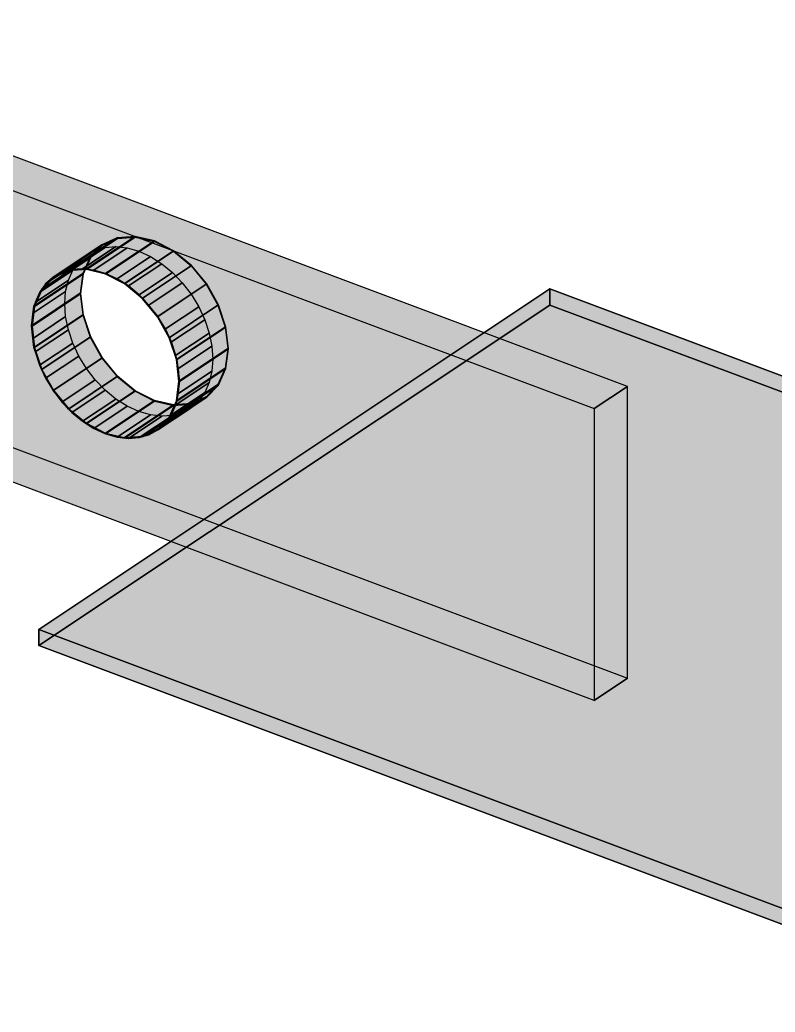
# Model space of a CAD drawing. Header units: millimetres. Extents: x 50 to 612415, y 2 to 4150.
# Drawn here: x 495406 to 495935, y 1168 to 1862 of the extents above; entities that cross this region are included whole.
import ezdxf

# ---------------------------------------------------------------- set-up
doc = ezdxf.new("R2010")
doc.units = ezdxf.units.MM
doc.layers.add('HATCH', color=8, linetype='Continuous', lineweight=9)
doc.layers.add('OUTLINE', color=7, linetype='Continuous', lineweight=25)

msp = doc.modelspace()

# ---------------------------------------------------------------- hatches: boundary and pattern name
at = {"layer": 'HATCH', "true_color": 0xccae87}
for points in [[(495123.871, 1846.784), (495808.246, 1590.144), (495831.577, 1605.698), (495147.202, 1862.338)], [(495777.138, 1673.894), (495419.396, 1435.4), (496103.771, 1178.759)], [(495777.138, 1673.894), (496103.771, 1178.759), (496461.513, 1417.254)], [(496103.771, 1167.534), (495419.396, 1424.175), (495777.138, 1662.669)], [(496461.513, 1406.029), (496103.771, 1167.534), (495777.138, 1662.669)], [(495808.246, 1385.847), (495123.871, 1642.487), (495147.202, 1658.041), (495831.577, 1401.4)]]:
    msp.add_hatch(color=43, dxfattribs=at).paths.add_polyline_path(points)
at = {"layer": 'HATCH', "true_color": 0xc0a47f}
for points in [[(495147.202, 1862.338), (495147.202, 1658.041), (495465.851, 1703.052)], [(495147.202, 1862.338), (495465.851, 1703.052), (495473.368, 1703.604)], [(495147.202, 1862.338), (495473.368, 1703.604), (495481.279, 1702.693)], [(495147.202, 1862.338), (495481.279, 1702.693), (495489.389, 1700.343)], [(495147.202, 1862.338), (495489.389, 1700.343), (495497.5, 1696.61)], [(495831.577, 1605.698), (495147.202, 1862.338), (495497.5, 1696.61)], [(495442.52, 1687.498), (495123.871, 1642.487), (495123.871, 1846.784)], [(495450.037, 1688.05), (495442.52, 1687.498), (495123.871, 1846.784)], [(495457.948, 1687.139), (495450.037, 1688.05), (495123.871, 1846.784)], [(495466.058, 1684.789), (495457.948, 1687.139), (495123.871, 1846.784)], [(495474.169, 1681.056), (495466.058, 1684.789), (495123.871, 1846.784)], [(495474.169, 1681.056), (495123.871, 1846.784), (495808.246, 1590.144)], [(495147.202, 1658.041), (495458.915, 1701.052), (495465.851, 1703.052)], [(495147.202, 1658.041), (495452.728, 1697.652), (495458.915, 1701.052)], [(495147.202, 1658.041), (495447.444, 1692.936), (495452.728, 1697.652)], [(495831.577, 1605.698), (495497.5, 1696.61), (495505.411, 1691.588)], [(495147.202, 1658.041), (495443.194, 1687.021), (495447.444, 1692.936)], [(495831.577, 1605.698), (495505.411, 1691.588), (495512.927, 1685.399)], [(495442.52, 1687.498), (495435.584, 1685.498), (495123.871, 1642.487)], [(495435.584, 1685.498), (495429.397, 1682.098), (495123.871, 1642.487)], [(495429.397, 1682.098), (495424.113, 1677.382), (495123.871, 1642.487)], [(495147.202, 1658.041), (495440.08, 1680.052), (495443.194, 1687.021)], [(495831.577, 1605.698), (495512.927, 1685.399), (495519.864, 1678.196)], [(495424.113, 1677.382), (495419.863, 1671.467), (495123.871, 1642.487)], [(495147.202, 1658.041), (495438.181, 1672.2), (495440.08, 1680.052)], [(495482.08, 1676.034), (495474.169, 1681.056), (495808.246, 1590.144)], [(495489.596, 1669.845), (495482.08, 1676.034), (495808.246, 1590.144)], [(495831.577, 1605.698), (495519.864, 1678.196), (495526.05, 1670.156)], [(495419.863, 1671.467), (495416.749, 1664.498), (495123.871, 1642.487)], [(495147.202, 1658.041), (495437.543, 1663.659), (495438.181, 1672.2)], [(495496.533, 1662.642), (495489.596, 1669.845), (495808.246, 1590.144)], [(495831.577, 1605.698), (495526.05, 1670.156), (495531.334, 1661.477)], [(496461.513, 1406.029), (495777.138, 1662.669), (495777.138, 1673.894), (496461.513, 1417.254)], [(495416.749, 1664.498), (495414.85, 1656.646), (495123.871, 1642.487)], [(495438.181, 1654.64), (495437.543, 1663.659), (495147.202, 1658.041)], [(495502.719, 1654.602), (495496.533, 1662.642), (495808.246, 1590.144)], [(495831.577, 1605.698), (495531.334, 1661.477), (495535.585, 1652.374)], [(495414.85, 1656.646), (495414.212, 1648.105), (495123.871, 1642.487)], [(495147.202, 1658.041), (495452.728, 1618.278), (495447.444, 1626.956)], [(495147.202, 1658.041), (495458.915, 1610.238), (495452.728, 1618.278)], [(495447.444, 1626.956), (495443.194, 1636.06), (495147.202, 1658.041)], [(495147.202, 1658.041), (495465.851, 1603.035), (495458.915, 1610.238)], [(495443.194, 1636.06), (495440.08, 1645.364), (495147.202, 1658.041)], [(495147.202, 1658.041), (495473.368, 1596.846), (495465.851, 1603.035)], [(495440.08, 1645.364), (495438.181, 1654.64), (495147.202, 1658.041)], [(495147.202, 1658.041), (495481.279, 1591.824), (495473.368, 1596.846)], [(495147.202, 1658.041), (495831.577, 1401.4), (495481.279, 1591.824)], [(495508.003, 1645.924), (495502.719, 1654.602), (495808.246, 1590.144)], [(495123.871, 1642.487), (495414.212, 1648.105), (495414.85, 1639.086)], [(495831.577, 1605.698), (495535.585, 1652.374), (495538.698, 1643.07)], [(495424.113, 1611.403), (495429.397, 1602.724), (495123.871, 1642.487)], [(495429.397, 1602.724), (495435.584, 1594.684), (495123.871, 1642.487)], [(495123.871, 1642.487), (495419.863, 1620.506), (495424.113, 1611.403)], [(495435.584, 1594.684), (495442.52, 1587.481), (495123.871, 1642.487)], [(495123.871, 1642.487), (495416.749, 1629.81), (495419.863, 1620.506)], [(495442.52, 1587.481), (495450.037, 1581.292), (495123.871, 1642.487)], [(495123.871, 1642.487), (495414.85, 1639.086), (495416.749, 1629.81)], [(495450.037, 1581.292), (495457.948, 1576.27), (495123.871, 1642.487)], [(495457.948, 1576.27), (495808.246, 1385.847), (495123.871, 1642.487)], [(495512.254, 1636.82), (495508.003, 1645.924), (495808.246, 1590.144)], [(495831.577, 1605.698), (495538.698, 1643.07), (495540.597, 1633.794)], [(495515.367, 1627.516), (495512.254, 1636.82), (495808.246, 1590.144)], [(495831.577, 1605.698), (495540.597, 1633.794), (495541.236, 1624.775)], [(495517.267, 1618.24), (495515.367, 1627.516), (495808.246, 1590.144)], [(495831.577, 1605.698), (495541.236, 1624.775), (495540.597, 1616.234)], [(495517.905, 1609.221), (495517.267, 1618.24), (495808.246, 1590.144)], [(495831.577, 1605.698), (495540.597, 1616.234), (495538.698, 1608.382)], [(495831.577, 1605.698), (495512.927, 1585.382), (495505.411, 1584.83)], [(495831.577, 1401.4), (495831.577, 1605.698), (495505.411, 1584.83)], [(495831.577, 1605.698), (495519.864, 1587.382), (495512.927, 1585.382)], [(495517.267, 1600.68), (495517.905, 1609.221), (495808.246, 1590.144)], [(495831.577, 1605.698), (495526.05, 1590.782), (495519.864, 1587.382)], [(495831.577, 1605.698), (495531.334, 1595.498), (495526.05, 1590.782)], [(495831.577, 1605.698), (495535.585, 1601.413), (495531.334, 1595.498)], [(495831.577, 1605.698), (495538.698, 1608.382), (495535.585, 1601.413)], [(495515.367, 1592.828), (495517.267, 1600.68), (495808.246, 1590.144)], [(495831.577, 1401.4), (495489.389, 1588.091), (495481.279, 1591.824)], [(495512.254, 1585.859), (495515.367, 1592.828), (495808.246, 1590.144)], [(495482.08, 1569.276), (495489.596, 1569.828), (495808.246, 1590.144)], [(495482.08, 1569.276), (495808.246, 1590.144), (495808.246, 1385.847)], [(495831.577, 1401.4), (495497.5, 1585.741), (495489.389, 1588.091)], [(495489.596, 1569.828), (495496.533, 1571.828), (495808.246, 1590.144)], [(495496.533, 1571.828), (495502.719, 1575.228), (495808.246, 1590.144)], [(495831.577, 1401.4), (495505.411, 1584.83), (495497.5, 1585.741)], [(495502.719, 1575.228), (495508.003, 1579.944), (495808.246, 1590.144)], [(495508.003, 1579.944), (495512.254, 1585.859), (495808.246, 1590.144)], [(495457.948, 1576.27), (495466.058, 1572.537), (495808.246, 1385.847)], [(495466.058, 1572.537), (495474.169, 1570.187), (495808.246, 1385.847)], [(495474.169, 1570.187), (495482.08, 1569.276), (495808.246, 1385.847)], [(495419.396, 1424.175), (496103.771, 1167.534), (496103.771, 1178.759), (495419.396, 1435.4)]]:
    msp.add_hatch(color=33, dxfattribs=at).paths.add_polyline_path(points)
at = {"layer": 'HATCH', "true_color": 0xaeb4b7}
for points in [[(495429.397, 1682.098), (495440.135, 1686.99), (495474.354, 1709.803), (495463.616, 1704.91)], [(495440.342, 1686.524), (495429.69, 1681.67), (495463.909, 1704.483), (495474.561, 1709.336)], [(495491.774, 1570.802), (495502.426, 1575.656), (495536.645, 1598.468), (495525.993, 1593.615)], [(495502.719, 1575.228), (495491.982, 1570.336), (495526.2, 1593.148), (495536.938, 1598.041)]]:
    msp.add_hatch(color=253, dxfattribs=at).paths.add_polyline_path(points)
at = {"layer": 'HATCH', "true_color": 0xb2b8bc}
for points in [[(495440.135, 1686.99), (495452.639, 1687.908), (495486.858, 1710.721), (495474.354, 1709.803)], [(495452.747, 1687.434), (495440.342, 1686.524), (495474.561, 1709.336), (495486.965, 1710.247)], [(495479.37, 1569.892), (495491.774, 1570.802), (495525.993, 1593.615), (495513.589, 1592.704)], [(495491.982, 1570.336), (495479.477, 1569.418), (495513.696, 1592.23), (495526.2, 1593.148)]]:
    msp.add_hatch(color=9, dxfattribs=at).paths.add_polyline_path(points)
at = {"layer": 'HATCH', "true_color": 0xb6bbbf}
for points in [[(495452.639, 1687.908), (495466.058, 1684.789), (495500.277, 1707.601), (495486.858, 1710.721)], [(495466.058, 1684.34), (495452.747, 1687.434), (495486.965, 1710.247), (495500.277, 1707.152)], [(495466.058, 1572.986), (495479.37, 1569.892), (495513.589, 1592.704), (495500.277, 1595.799)], [(495479.477, 1569.418), (495466.058, 1572.537), (495500.277, 1595.35), (495513.696, 1592.23)]]:
    msp.add_hatch(color=9, dxfattribs=at).paths.add_polyline_path(points)
at = {"layer": 'HATCH', "true_color": 0xacb1b5}
for points in [[(495474.354, 1709.803), (495463.616, 1704.91), (495474.561, 1709.336)], [(495463.616, 1704.91), (495463.909, 1704.483), (495474.561, 1709.336)], [(495486.858, 1710.721), (495474.354, 1709.803), (495486.965, 1710.247)], [(495474.354, 1709.803), (495474.561, 1709.336), (495486.965, 1710.247)], [(495486.858, 1710.721), (495486.965, 1710.247), (495500.277, 1707.152)], [(495500.277, 1707.601), (495486.858, 1710.721), (495500.277, 1707.152)], [(495463.616, 1704.91), (495455.377, 1696.376), (495463.909, 1704.483)], [(495455.377, 1696.376), (495455.736, 1696.017), (495463.909, 1704.483)], [(495500.277, 1707.601), (495500.277, 1707.152), (495513.589, 1700.263)], [(495513.696, 1700.657), (495500.277, 1707.601), (495513.589, 1700.263)], [(495455.377, 1696.376), (495450.197, 1684.782), (495455.736, 1696.017)], [(495450.197, 1684.782), (495450.598, 1684.515), (495455.736, 1696.017)], [(495513.696, 1700.657), (495513.589, 1700.263), (495525.993, 1690.049)], [(495526.2, 1690.36), (495513.696, 1700.657), (495525.993, 1690.049)], [(495526.2, 1690.36), (495525.993, 1690.049), (495536.645, 1677.207)], [(495536.938, 1677.414), (495526.2, 1690.36), (495536.645, 1677.207)], [(495429.69, 1681.67), (495421.158, 1673.563), (495429.397, 1682.098)], [(495429.69, 1681.67), (495421.517, 1673.204), (495421.158, 1673.563)], [(495440.342, 1686.524), (495429.397, 1682.098), (495440.135, 1686.99)], [(495440.342, 1686.524), (495429.69, 1681.67), (495429.397, 1682.098)], [(495452.747, 1687.434), (495440.135, 1686.99), (495452.639, 1687.908)], [(495452.747, 1687.434), (495440.342, 1686.524), (495440.135, 1686.99)], [(495450.197, 1684.782), (495448.43, 1670.918), (495450.598, 1684.515)], [(495448.43, 1670.918), (495448.845, 1670.762), (495450.598, 1684.515)], [(495466.058, 1684.34), (495452.747, 1687.434), (495452.639, 1687.908)], [(495466.058, 1684.34), (495452.639, 1687.908), (495466.058, 1684.789)], [(495479.37, 1677.451), (495466.058, 1684.34), (495466.058, 1684.789)], [(495479.37, 1677.451), (495466.058, 1684.789), (495479.477, 1677.844)], [(495491.774, 1667.237), (495479.37, 1677.451), (495479.477, 1677.844)], [(495491.774, 1667.237), (495479.477, 1677.844), (495491.982, 1667.548)], [(495536.938, 1677.414), (495536.645, 1677.207), (495544.818, 1662.611)], [(495545.177, 1662.701), (495536.938, 1677.414), (495544.818, 1662.611)], [(495421.517, 1673.204), (495415.978, 1661.969), (495421.158, 1673.563)], [(495421.517, 1673.204), (495416.379, 1661.703), (495415.978, 1661.969)], [(495450.598, 1655.695), (495448.43, 1670.918), (495450.197, 1655.729)], [(495450.598, 1655.695), (495448.845, 1670.762), (495448.43, 1670.918)], [(495502.426, 1654.394), (495491.774, 1667.237), (495491.982, 1667.548)], [(495502.426, 1654.394), (495491.982, 1667.548), (495502.719, 1654.602)], [(495416.379, 1661.703), (495414.212, 1648.105), (495415.978, 1661.969)], [(495416.379, 1661.703), (495414.626, 1647.95), (495414.212, 1648.105)], [(495545.177, 1662.701), (495544.818, 1662.611), (495549.956, 1647.256)], [(495550.357, 1647.222), (495545.177, 1662.701), (495549.956, 1647.256)], [(495450.598, 1655.695), (495450.197, 1655.729), (495455.377, 1640.25)], [(495455.736, 1640.34), (495450.598, 1655.695), (495455.377, 1640.25)], [(495510.599, 1639.798), (495502.426, 1654.394), (495502.719, 1654.602)], [(495510.599, 1639.798), (495502.719, 1654.602), (495510.959, 1639.888)], [(495415.978, 1632.917), (495414.212, 1648.105), (495416.379, 1632.883)], [(495414.212, 1648.105), (495414.626, 1647.95), (495416.379, 1632.883)], [(495550.357, 1647.222), (495549.956, 1647.256), (495551.709, 1632.189)], [(495551.709, 1632.189), (495552.124, 1632.033), (495550.357, 1647.222)], [(495455.736, 1640.34), (495455.377, 1640.25), (495463.616, 1625.537)], [(495463.909, 1625.744), (495455.736, 1640.34), (495463.616, 1625.537)], [(495515.738, 1624.443), (495510.599, 1639.798), (495510.959, 1639.888)], [(495515.738, 1624.443), (495510.959, 1639.888), (495516.138, 1624.409)], [(495421.158, 1617.438), (495415.978, 1632.917), (495416.379, 1632.883)], [(495421.158, 1617.438), (495416.379, 1632.883), (495421.517, 1617.528)], [(495551.709, 1632.189), (495549.956, 1618.436), (495552.124, 1632.033)], [(495549.956, 1618.436), (495550.357, 1618.169), (495552.124, 1632.033)], [(495463.909, 1625.744), (495463.616, 1625.537), (495474.354, 1612.591)], [(495474.561, 1612.902), (495463.909, 1625.744), (495474.354, 1612.591)], [(495517.49, 1609.376), (495515.738, 1624.443), (495516.138, 1624.409)], [(495516.138, 1624.409), (495517.905, 1609.221), (495517.49, 1609.376)], [(495429.397, 1602.724), (495421.158, 1617.438), (495421.517, 1617.528)], [(495429.397, 1602.724), (495421.517, 1617.528), (495429.69, 1602.932)], [(495474.561, 1612.902), (495474.354, 1612.591), (495486.858, 1602.294)], [(495486.965, 1602.688), (495474.561, 1612.902), (495486.858, 1602.294)], [(495549.956, 1618.436), (495544.818, 1606.934), (495550.357, 1618.169)], [(495544.818, 1606.934), (495545.177, 1606.575), (495550.357, 1618.169)], [(495517.905, 1609.221), (495515.738, 1595.623), (495517.49, 1609.376)], [(495517.905, 1609.221), (495516.138, 1595.357), (495515.738, 1595.623)], [(495544.818, 1606.934), (495536.645, 1598.468), (495545.177, 1606.575)], [(495536.645, 1598.468), (495536.938, 1598.041), (495545.177, 1606.575)], [(495440.135, 1589.778), (495429.397, 1602.724), (495429.69, 1602.932)], [(495440.135, 1589.778), (495429.69, 1602.932), (495440.342, 1590.089)], [(495486.965, 1602.688), (495486.858, 1602.294), (495500.277, 1595.35)], [(495500.277, 1595.799), (495486.965, 1602.688), (495500.277, 1595.35)], [(495536.645, 1598.468), (495525.993, 1593.615), (495536.938, 1598.041)], [(495500.277, 1595.799), (495500.277, 1595.35), (495513.696, 1592.23)], [(495513.589, 1592.704), (495500.277, 1595.799), (495513.696, 1592.23)], [(495516.138, 1595.357), (495510.599, 1584.122), (495515.738, 1595.623)], [(495516.138, 1595.357), (495510.959, 1583.763), (495510.599, 1584.122)], [(495525.993, 1593.615), (495513.589, 1592.704), (495526.2, 1593.148)], [(495513.589, 1592.704), (495513.696, 1592.23), (495526.2, 1593.148)], [(495525.993, 1593.615), (495526.2, 1593.148), (495536.938, 1598.041)], [(495452.639, 1579.482), (495440.135, 1589.778), (495440.342, 1590.089)], [(495452.639, 1579.482), (495440.342, 1590.089), (495452.747, 1579.875)], [(495466.058, 1572.537), (495452.639, 1579.482), (495452.747, 1579.875)], [(495466.058, 1572.537), (495452.747, 1579.875), (495466.058, 1572.986)], [(495510.959, 1583.763), (495502.426, 1575.656), (495510.599, 1584.122)], [(495510.959, 1583.763), (495502.719, 1575.228), (495502.426, 1575.656)], [(495479.477, 1569.418), (495466.058, 1572.537), (495466.058, 1572.986)], [(495479.477, 1569.418), (495466.058, 1572.986), (495479.37, 1569.892)], [(495491.982, 1570.336), (495479.37, 1569.892), (495491.774, 1570.802)], [(495491.982, 1570.336), (495479.477, 1569.418), (495479.37, 1569.892)], [(495502.719, 1575.228), (495491.774, 1570.802), (495502.426, 1575.656)], [(495502.719, 1575.228), (495491.982, 1570.336), (495491.774, 1570.802)]]:
    msp.add_hatch(color=253, dxfattribs=at).paths.add_polyline_path(points)
at = {"layer": 'HATCH', "true_color": 0xa9afb2}
for points in [[(495421.158, 1673.563), (495429.397, 1682.098), (495463.616, 1704.91), (495455.377, 1696.376)], [(495429.69, 1681.67), (495421.517, 1673.204), (495455.736, 1696.017), (495463.909, 1704.483)], [(495502.426, 1575.656), (495510.599, 1584.122), (495544.818, 1606.934), (495536.645, 1598.468)], [(495510.959, 1583.763), (495502.719, 1575.228), (495536.938, 1598.041), (495545.177, 1606.575)]]:
    msp.add_hatch(color=253, dxfattribs=at).paths.add_polyline_path(points)
at = {"layer": 'HATCH', "true_color": 0xc4a882}
for points in [[(495442.52, 1687.498), (495435.584, 1685.498), (495458.915, 1701.052), (495465.851, 1703.052)], [(495489.596, 1569.828), (495496.533, 1571.828), (495519.864, 1587.382), (495512.927, 1585.382)]]:
    msp.add_hatch(color=43, dxfattribs=at).paths.add_polyline_path(points)
at = {"layer": 'HATCH', "true_color": 0xc7aa84}
for points in [[(495450.037, 1688.05), (495442.52, 1687.498), (495465.851, 1703.052), (495473.368, 1703.604)], [(495482.08, 1569.276), (495489.596, 1569.828), (495512.927, 1585.382), (495505.411, 1584.83)]]:
    msp.add_hatch(color=43, dxfattribs=at).paths.add_polyline_path(points)
at = {"layer": 'HATCH', "true_color": 0xc9ac85}
for points in [[(495457.948, 1687.139), (495450.037, 1688.05), (495473.368, 1703.604), (495481.279, 1702.693)], [(495474.169, 1570.187), (495482.08, 1569.276), (495505.411, 1584.83), (495497.5, 1585.741)]]:
    msp.add_hatch(color=43, dxfattribs=at).paths.add_polyline_path(points)
at = {"layer": 'HATCH', "true_color": 0xcbad87}
for points in [[(495466.058, 1684.789), (495457.948, 1687.139), (495481.279, 1702.693), (495489.389, 1700.343)], [(495466.058, 1572.537), (495474.169, 1570.187), (495497.5, 1585.741), (495489.389, 1588.091)]]:
    msp.add_hatch(color=43, dxfattribs=at).paths.add_polyline_path(points)
at = {"layer": 'HATCH', "true_color": 0xb7bdc1}
for points in [[(495466.058, 1684.789), (495479.477, 1677.844), (495513.696, 1700.657), (495500.277, 1707.601)], [(495479.37, 1677.451), (495466.058, 1684.34), (495500.277, 1707.152), (495513.589, 1700.263)], [(495466.058, 1572.537), (495452.639, 1579.482), (495486.858, 1602.294), (495500.277, 1595.35)], [(495452.747, 1579.875), (495466.058, 1572.986), (495500.277, 1595.799), (495486.965, 1602.688)]]:
    msp.add_hatch(color=9, dxfattribs=at).paths.add_polyline_path(points)
at = {"layer": 'HATCH', "true_color": 0xa4a9ad}
for points in [[(495415.978, 1661.969), (495421.158, 1673.563), (495455.377, 1696.376), (495450.197, 1684.782)], [(495421.517, 1673.204), (495416.379, 1661.703), (495450.598, 1684.515), (495455.736, 1696.017)], [(495510.599, 1584.122), (495515.738, 1595.623), (495549.956, 1618.436), (495544.818, 1606.934)], [(495516.138, 1595.357), (495510.959, 1583.763), (495545.177, 1606.575), (495550.357, 1618.169)]]:
    msp.add_hatch(color=253, dxfattribs=at).paths.add_polyline_path(points)
at = {"layer": 'HATCH', "true_color": 0xbea27e}
for points in [[(495429.397, 1682.098), (495424.113, 1677.382), (495447.444, 1692.936), (495452.728, 1697.652)], [(495502.719, 1575.228), (495508.003, 1579.944), (495531.334, 1595.498), (495526.05, 1590.782)]]:
    msp.add_hatch(color=33, dxfattribs=at).paths.add_polyline_path(points)
at = {"layer": 'HATCH', "true_color": 0xc1a580}
for points in [[(495435.584, 1685.498), (495429.397, 1682.098), (495452.728, 1697.652), (495458.915, 1701.052)], [(495496.533, 1571.828), (495502.719, 1575.228), (495526.05, 1590.782), (495519.864, 1587.382)]]:
    msp.add_hatch(color=33, dxfattribs=at).paths.add_polyline_path(points)
at = {"layer": 'HATCH', "true_color": 0xccaf87}
for points in [[(495474.169, 1681.056), (495466.058, 1684.789), (495489.389, 1700.343), (495497.5, 1696.61)], [(495496.533, 1662.642), (495489.596, 1669.845), (495512.927, 1685.399), (495519.864, 1678.196)], [(495435.584, 1594.684), (495442.52, 1587.481), (495465.851, 1603.035), (495458.915, 1610.238)], [(495457.948, 1576.27), (495466.058, 1572.537), (495489.389, 1588.091), (495481.279, 1591.824)]]:
    msp.add_hatch(color=43, dxfattribs=at).paths.add_polyline_path(points)
at = {"layer": 'HATCH', "true_color": 0xcdaf88}
for points in [[(495482.08, 1676.034), (495474.169, 1681.056), (495497.5, 1696.61), (495505.411, 1691.588)], [(495489.596, 1669.845), (495482.08, 1676.034), (495505.411, 1691.588), (495512.927, 1685.399)], [(495442.52, 1587.481), (495450.037, 1581.292), (495473.368, 1596.846), (495465.851, 1603.035)], [(495450.037, 1581.292), (495457.948, 1576.27), (495481.279, 1591.824), (495473.368, 1596.846)]]:
    msp.add_hatch(color=43, dxfattribs=at).paths.add_polyline_path(points)
at = {"layer": 'HATCH', "true_color": 0xb8bec1}
for points in [[(495491.774, 1667.237), (495479.37, 1677.451), (495513.589, 1700.263), (495525.993, 1690.049)], [(495479.477, 1677.844), (495491.982, 1667.548), (495526.2, 1690.36), (495513.696, 1700.657)], [(495452.639, 1579.482), (495440.135, 1589.778), (495474.354, 1612.591), (495486.858, 1602.294)], [(495440.342, 1590.089), (495452.747, 1579.875), (495486.965, 1602.688), (495474.561, 1612.902)]]:
    msp.add_hatch(color=9, dxfattribs=at).paths.add_polyline_path(points)
at = {"layer": 'HATCH', "true_color": 0xba9f7c}
for points in [[(495424.113, 1677.382), (495419.863, 1671.467), (495443.194, 1687.021), (495447.444, 1692.936)], [(495508.003, 1579.944), (495512.254, 1585.859), (495535.585, 1601.413), (495531.334, 1595.498)]]:
    msp.add_hatch(color=33, dxfattribs=at).paths.add_polyline_path(points)
at = {"layer": 'HATCH', "true_color": 0xb7bcc0}
for points in [[(495502.426, 1654.394), (495491.774, 1667.237), (495525.993, 1690.049), (495536.645, 1677.207)], [(495491.982, 1667.548), (495502.719, 1654.602), (495536.938, 1677.414), (495526.2, 1690.36)], [(495440.135, 1589.778), (495429.397, 1602.724), (495463.616, 1625.537), (495474.354, 1612.591)], [(495429.69, 1602.932), (495440.342, 1590.089), (495474.561, 1612.902), (495463.909, 1625.744)]]:
    msp.add_hatch(color=9, dxfattribs=at).paths.add_polyline_path(points)
at = {"layer": 'HATCH', "true_color": 0xa7acb0}
for points in [[(495414.212, 1648.105), (495415.978, 1661.969), (495450.197, 1684.782), (495448.43, 1670.918)], [(495416.379, 1661.703), (495414.626, 1647.95), (495448.845, 1670.762), (495450.598, 1684.515)], [(495515.738, 1595.623), (495517.49, 1609.376), (495551.709, 1632.189), (495549.956, 1618.436)], [(495517.905, 1609.221), (495516.138, 1595.357), (495550.357, 1618.169), (495552.124, 1632.033)]]:
    msp.add_hatch(color=253, dxfattribs=at).paths.add_polyline_path(points)
at = {"layer": 'HATCH', "true_color": 0xb79c79}
for points in [[(495419.863, 1671.467), (495416.749, 1664.498), (495440.08, 1680.052), (495443.194, 1687.021)], [(495512.254, 1585.859), (495515.367, 1592.828), (495538.698, 1608.382), (495535.585, 1601.413)]]:
    msp.add_hatch(color=33, dxfattribs=at).paths.add_polyline_path(points)
at = {"layer": 'HATCH', "true_color": 0xb89d7a}
for points in [[(495416.749, 1664.498), (495414.85, 1656.646), (495438.181, 1672.2), (495440.08, 1680.052)], [(495515.367, 1592.828), (495517.267, 1600.68), (495540.597, 1616.234), (495538.698, 1608.382)]]:
    msp.add_hatch(color=33, dxfattribs=at).paths.add_polyline_path(points)
at = {"layer": 'HATCH', "true_color": 0xcbae87}
for points in [[(495502.719, 1654.602), (495496.533, 1662.642), (495519.864, 1678.196), (495526.05, 1670.156)], [(495429.397, 1602.724), (495435.584, 1594.684), (495458.915, 1610.238), (495452.728, 1618.278)]]:
    msp.add_hatch(color=43, dxfattribs=at).paths.add_polyline_path(points)
at = {"layer": 'HATCH', "true_color": 0xb4babe}
for points in [[(495510.599, 1639.798), (495502.426, 1654.394), (495536.645, 1677.207), (495544.818, 1662.611)], [(495502.719, 1654.602), (495510.959, 1639.888), (495545.177, 1662.701), (495536.938, 1677.414)], [(495429.397, 1602.724), (495421.158, 1617.438), (495455.377, 1640.25), (495463.616, 1625.537)], [(495421.517, 1617.528), (495429.69, 1602.932), (495463.909, 1625.744), (495455.736, 1640.34)]]:
    msp.add_hatch(color=9, dxfattribs=at).paths.add_polyline_path(points)
at = {"layer": 'HATCH', "true_color": 0xbba07c}
for points in [[(495414.85, 1656.646), (495414.212, 1648.105), (495437.543, 1663.659), (495438.181, 1672.2)], [(495517.267, 1600.68), (495517.905, 1609.221), (495541.236, 1624.775), (495540.597, 1616.234)]]:
    msp.add_hatch(color=33, dxfattribs=at).paths.add_polyline_path(points)
at = {"layer": 'HATCH', "true_color": 0xacb2b5}
for points in [[(495415.978, 1632.917), (495414.212, 1648.105), (495448.43, 1670.918), (495450.197, 1655.729)], [(495414.626, 1647.95), (495416.379, 1632.883), (495450.598, 1655.695), (495448.845, 1670.762)], [(495517.49, 1609.376), (495515.738, 1624.443), (495549.956, 1647.256), (495551.709, 1632.189)], [(495516.138, 1624.409), (495517.905, 1609.221), (495552.124, 1632.033), (495550.357, 1647.222)]]:
    msp.add_hatch(color=253, dxfattribs=at).paths.add_polyline_path(points)
at = {"layer": 'HATCH', "true_color": 0xbda27d}
for points in [[(495777.138, 1662.669), (495419.396, 1424.175), (495419.396, 1435.4), (495777.138, 1673.894)], [(495808.246, 1590.144), (495808.246, 1385.847), (495831.577, 1401.4), (495831.577, 1605.698)]]:
    msp.add_hatch(color=33, dxfattribs=at).paths.add_polyline_path(points)
at = {"layer": 'HATCH', "true_color": 0xcaac86}
for points in [[(495508.003, 1645.924), (495502.719, 1654.602), (495526.05, 1670.156), (495531.334, 1661.477)], [(495424.113, 1611.403), (495429.397, 1602.724), (495452.728, 1618.278), (495447.444, 1626.956)]]:
    msp.add_hatch(color=43, dxfattribs=at).paths.add_polyline_path(points)
at = {"layer": 'HATCH', "true_color": 0xbfa37e}
for points in [[(495414.212, 1648.105), (495414.85, 1639.086), (495438.181, 1654.64), (495437.543, 1663.659)], [(495517.905, 1609.221), (495517.267, 1618.24), (495540.597, 1633.794), (495541.236, 1624.775)]]:
    msp.add_hatch(color=33, dxfattribs=at).paths.add_polyline_path(points)
at = {"layer": 'HATCH', "true_color": 0xc8ab84}
for points in [[(495512.254, 1636.82), (495508.003, 1645.924), (495531.334, 1661.477), (495535.585, 1652.374)], [(495419.863, 1620.506), (495424.113, 1611.403), (495447.444, 1626.956), (495443.194, 1636.06)]]:
    msp.add_hatch(color=43, dxfattribs=at).paths.add_polyline_path(points)
at = {"layer": 'HATCH', "true_color": 0xb1b6ba}
for points in [[(495515.738, 1624.443), (495510.599, 1639.798), (495544.818, 1662.611), (495549.956, 1647.256)], [(495510.959, 1639.888), (495516.138, 1624.409), (495550.357, 1647.222), (495545.177, 1662.701)], [(495421.158, 1617.438), (495415.978, 1632.917), (495450.197, 1655.729), (495455.377, 1640.25)], [(495416.379, 1632.883), (495421.517, 1617.528), (495455.736, 1640.34), (495450.598, 1655.695)]]:
    msp.add_hatch(color=253, dxfattribs=at).paths.add_polyline_path(points)
at = {"layer": 'HATCH', "true_color": 0xc2a681}
for points in [[(495414.85, 1639.086), (495416.749, 1629.81), (495440.08, 1645.364), (495438.181, 1654.64)], [(495517.267, 1618.24), (495515.367, 1627.516), (495538.698, 1643.07), (495540.597, 1633.794)]]:
    msp.add_hatch(color=43, dxfattribs=at).paths.add_polyline_path(points)
at = {"layer": 'HATCH', "true_color": 0xc5a883}
for points in [[(495515.367, 1627.516), (495512.254, 1636.82), (495535.585, 1652.374), (495538.698, 1643.07)], [(495416.749, 1629.81), (495419.863, 1620.506), (495443.194, 1636.06), (495440.08, 1645.364)]]:
    msp.add_hatch(color=43, dxfattribs=at).paths.add_polyline_path(points)

# ---------------------------------------------------------------- linework, layer by layer
at = {"layer": 'OUTLINE', "color": 139, "true_color": 0x42544a}
for p, q in [((495831.577, 1605.698), (495147.202, 1862.338)), ((495831.577, 1605.698), (495147.202, 1862.338)), ((495123.871, 1846.784), (495808.246, 1590.144)), ((495123.871, 1846.784), (495808.246, 1590.144)), ((495440.135, 1686.99), (495474.354, 1709.803)), ((495474.354, 1709.803), (495440.135, 1686.99)), ((495474.561, 1709.336), (495440.342, 1686.524)), ((495440.342, 1686.524), (495474.561, 1709.336)), ((495452.639, 1687.908), (495486.858, 1710.721)), ((495486.858, 1710.721), (495452.639, 1687.908)), ((495486.965, 1710.247), (495452.747, 1687.434)), ((495452.747, 1687.434), (495486.965, 1710.247)), ((495474.354, 1709.803), (495463.616, 1704.91)), ((495474.354, 1709.803), (495463.616, 1704.91)), ((495463.909, 1704.483), (495474.561, 1709.336)), ((495463.909, 1704.483), (495474.561, 1709.336)), ((495486.858, 1710.721), (495474.354, 1709.803)), ((495486.858, 1710.721), (495474.354, 1709.803)), ((495474.561, 1709.336), (495486.965, 1710.247)), ((495474.561, 1709.336), (495486.965, 1710.247)), ((495500.277, 1707.601), (495486.858, 1710.721)), ((495500.277, 1707.601), (495486.858, 1710.721)), ((495486.965, 1710.247), (495500.277, 1707.152)), ((495486.965, 1710.247), (495500.277, 1707.152)), ((495429.397, 1682.098), (495463.616, 1704.91)), ((495463.616, 1704.91), (495429.397, 1682.098)), ((495463.909, 1704.483), (495429.69, 1681.67)), ((495429.69, 1681.67), (495463.909, 1704.483)), ((495465.851, 1703.052), (495442.52, 1687.498)), ((495442.52, 1687.498), (495465.851, 1703.052)), ((495473.368, 1703.604), (495450.037, 1688.05)), ((495450.037, 1688.05), (495473.368, 1703.604)), ((495463.616, 1704.91), (495455.377, 1696.376)), ((495463.616, 1704.91), (495455.377, 1696.376)), ((495455.736, 1696.017), (495463.909, 1704.483)), ((495455.736, 1696.017), (495463.909, 1704.483)), ((495481.279, 1702.693), (495457.948, 1687.139)), ((495457.948, 1687.139), (495481.279, 1702.693)), ((495458.915, 1701.052), (495465.851, 1703.052)), ((495458.915, 1701.052), (495465.851, 1703.052)), ((495465.851, 1703.052), (495473.368, 1703.604)), ((495465.851, 1703.052), (495473.368, 1703.604)), ((495466.058, 1684.789), (495500.277, 1707.601)), ((495500.277, 1707.601), (495466.058, 1684.789)), ((495500.277, 1707.152), (495466.058, 1684.34)), ((495466.058, 1684.34), (495500.277, 1707.152)), ((495473.368, 1703.604), (495481.279, 1702.693)), ((495473.368, 1703.604), (495481.279, 1702.693)), ((495481.279, 1702.693), (495489.389, 1700.343)), ((495481.279, 1702.693), (495489.389, 1700.343)), ((495513.696, 1700.657), (495500.277, 1707.601)), ((495513.696, 1700.657), (495500.277, 1707.601)), ((495500.277, 1707.152), (495513.589, 1700.263)), ((495500.277, 1707.152), (495513.589, 1700.263)), ((495421.158, 1673.563), (495455.377, 1696.376)), ((495455.377, 1696.376), (495421.158, 1673.563)), ((495455.736, 1696.017), (495421.517, 1673.204)), ((495421.517, 1673.204), (495455.736, 1696.017)), ((495452.728, 1697.652), (495429.397, 1682.098)), ((495429.397, 1682.098), (495452.728, 1697.652)), ((495458.915, 1701.052), (495435.584, 1685.498)), ((495435.584, 1685.498), (495458.915, 1701.052)), ((495447.444, 1692.936), (495452.728, 1697.652)), ((495447.444, 1692.936), (495452.728, 1697.652)), ((495455.377, 1696.376), (495450.197, 1684.782)), ((495455.377, 1696.376), (495450.197, 1684.782)), ((495450.598, 1684.515), (495455.736, 1696.017)), ((495450.598, 1684.515), (495455.736, 1696.017)), ((495452.728, 1697.652), (495458.915, 1701.052)), ((495452.728, 1697.652), (495458.915, 1701.052)), ((495489.389, 1700.343), (495466.058, 1684.789)), ((495466.058, 1684.789), (495489.389, 1700.343)), ((495497.5, 1696.61), (495474.169, 1681.056)), ((495474.169, 1681.056), (495497.5, 1696.61)), ((495513.589, 1700.263), (495479.37, 1677.451)), ((495479.37, 1677.451), (495513.589, 1700.263)), ((495479.477, 1677.844), (495513.696, 1700.657)), ((495513.696, 1700.657), (495479.477, 1677.844)), ((495489.389, 1700.343), (495497.5, 1696.61)), ((495489.389, 1700.343), (495497.5, 1696.61)), ((495497.5, 1696.61), (495505.411, 1691.588)), ((495497.5, 1696.61), (495505.411, 1691.588)), ((495513.589, 1700.263), (495525.993, 1690.049)), ((495513.589, 1700.263), (495525.993, 1690.049)), ((495526.2, 1690.36), (495513.696, 1700.657)), ((495526.2, 1690.36), (495513.696, 1700.657)), ((495447.444, 1692.936), (495424.113, 1677.382)), ((495424.113, 1677.382), (495447.444, 1692.936)), ((495443.194, 1687.021), (495447.444, 1692.936)), ((495443.194, 1687.021), (495447.444, 1692.936)), ((495505.411, 1691.588), (495482.08, 1676.034)), ((495482.08, 1676.034), (495505.411, 1691.588)), ((495525.993, 1690.049), (495491.774, 1667.237)), ((495491.774, 1667.237), (495525.993, 1690.049)), ((495491.982, 1667.548), (495526.2, 1690.36)), ((495526.2, 1690.36), (495491.982, 1667.548)), ((495505.411, 1691.588), (495512.927, 1685.399)), ((495505.411, 1691.588), (495512.927, 1685.399)), ((495525.993, 1690.049), (495536.645, 1677.207)), ((495525.993, 1690.049), (495536.645, 1677.207)), ((495536.938, 1677.414), (495526.2, 1690.36)), ((495536.938, 1677.414), (495526.2, 1690.36)), ((495415.978, 1661.969), (495450.197, 1684.782)), ((495450.197, 1684.782), (495415.978, 1661.969)), ((495450.598, 1684.515), (495416.379, 1661.703)), ((495416.379, 1661.703), (495450.598, 1684.515)), ((495443.194, 1687.021), (495419.863, 1671.467)), ((495419.863, 1671.467), (495443.194, 1687.021)), ((495421.158, 1673.563), (495429.397, 1682.098)), ((495421.158, 1673.563), (495429.397, 1682.098)), ((495429.69, 1681.67), (495421.517, 1673.204)), ((495429.69, 1681.67), (495421.517, 1673.204)), ((495429.397, 1682.098), (495424.113, 1677.382)), ((495429.397, 1682.098), (495424.113, 1677.382)), ((495429.397, 1682.098), (495440.135, 1686.99)), ((495429.397, 1682.098), (495440.135, 1686.99)), ((495435.584, 1685.498), (495429.397, 1682.098)), ((495435.584, 1685.498), (495429.397, 1682.098)), ((495440.342, 1686.524), (495429.69, 1681.67)), ((495440.342, 1686.524), (495429.69, 1681.67)), ((495442.52, 1687.498), (495435.584, 1685.498)), ((495442.52, 1687.498), (495435.584, 1685.498)), ((495440.08, 1680.052), (495443.194, 1687.021)), ((495440.08, 1680.052), (495443.194, 1687.021)), ((495440.135, 1686.99), (495452.639, 1687.908)), ((495440.135, 1686.99), (495452.639, 1687.908)), ((495452.747, 1687.434), (495440.342, 1686.524)), ((495452.747, 1687.434), (495440.342, 1686.524)), ((495450.037, 1688.05), (495442.52, 1687.498)), ((495450.037, 1688.05), (495442.52, 1687.498)), ((495450.197, 1684.782), (495448.43, 1670.918)), ((495450.197, 1684.782), (495448.43, 1670.918)), ((495448.845, 1670.762), (495450.598, 1684.515)), ((495448.845, 1670.762), (495450.598, 1684.515)), ((495457.948, 1687.139), (495450.037, 1688.05)), ((495457.948, 1687.139), (495450.037, 1688.05)), ((495452.639, 1687.908), (495466.058, 1684.789)), ((495452.639, 1687.908), (495466.058, 1684.789)), ((495466.058, 1684.34), (495452.747, 1687.434)), ((495466.058, 1684.34), (495452.747, 1687.434)), ((495466.058, 1684.789), (495457.948, 1687.139)), ((495466.058, 1684.789), (495457.948, 1687.139)), ((495474.169, 1681.056), (495466.058, 1684.789)), ((495466.058, 1684.789), (495479.477, 1677.844)), ((495474.169, 1681.056), (495466.058, 1684.789)), ((495466.058, 1684.789), (495479.477, 1677.844)), ((495479.37, 1677.451), (495466.058, 1684.34)), ((495479.37, 1677.451), (495466.058, 1684.34)), ((495512.927, 1685.399), (495489.596, 1669.845)), ((495489.596, 1669.845), (495512.927, 1685.399)), ((495512.927, 1685.399), (495519.864, 1678.196)), ((495512.927, 1685.399), (495519.864, 1678.196)), ((495440.08, 1680.052), (495416.749, 1664.498)), ((495416.749, 1664.498), (495440.08, 1680.052)), ((495424.113, 1677.382), (495419.863, 1671.467)), ((495424.113, 1677.382), (495419.863, 1671.467)), ((495438.181, 1672.2), (495440.08, 1680.052)), ((495438.181, 1672.2), (495440.08, 1680.052)), ((495482.08, 1676.034), (495474.169, 1681.056)), ((495482.08, 1676.034), (495474.169, 1681.056)), ((495491.774, 1667.237), (495479.37, 1677.451)), ((495491.774, 1667.237), (495479.37, 1677.451)), ((495479.477, 1677.844), (495491.982, 1667.548)), ((495479.477, 1677.844), (495491.982, 1667.548)), ((495489.596, 1669.845), (495482.08, 1676.034)), ((495489.596, 1669.845), (495482.08, 1676.034)), ((495519.864, 1678.196), (495496.533, 1662.642)), ((495496.533, 1662.642), (495519.864, 1678.196)), ((495536.645, 1677.207), (495502.426, 1654.394)), ((495502.426, 1654.394), (495536.645, 1677.207)), ((495502.719, 1654.602), (495536.938, 1677.414)), ((495536.938, 1677.414), (495502.719, 1654.602)), ((495519.864, 1678.196), (495526.05, 1670.156)), ((495519.864, 1678.196), (495526.05, 1670.156)), ((495536.645, 1677.207), (495544.818, 1662.611)), ((495536.645, 1677.207), (495544.818, 1662.611)), ((495545.177, 1662.701), (495536.938, 1677.414)), ((495545.177, 1662.701), (495536.938, 1677.414)), ((495414.212, 1648.105), (495448.43, 1670.918)), ((495448.43, 1670.918), (495414.212, 1648.105)), ((495448.845, 1670.762), (495414.626, 1647.95)), ((495414.626, 1647.95), (495448.845, 1670.762)), ((495438.181, 1672.2), (495414.85, 1656.646)), ((495414.85, 1656.646), (495438.181, 1672.2)), ((495415.978, 1661.969), (495421.158, 1673.563)), ((495415.978, 1661.969), (495421.158, 1673.563)), ((495421.517, 1673.204), (495416.379, 1661.703)), ((495421.517, 1673.204), (495416.379, 1661.703)), ((495419.863, 1671.467), (495416.749, 1664.498)), ((495419.863, 1671.467), (495416.749, 1664.498)), ((495419.396, 1435.4), (495777.138, 1673.894)), ((495777.138, 1673.894), (495419.396, 1435.4)), ((495437.543, 1663.659), (495438.181, 1672.2)), ((495437.543, 1663.659), (495438.181, 1672.2)), ((495448.43, 1670.918), (495450.197, 1655.729)), ((495448.43, 1670.918), (495450.197, 1655.729)), ((495450.598, 1655.695), (495448.845, 1670.762)), ((495450.598, 1655.695), (495448.845, 1670.762)), ((495496.533, 1662.642), (495489.596, 1669.845)), ((495496.533, 1662.642), (495489.596, 1669.845)), ((495491.982, 1667.548), (495502.719, 1654.602)), ((495491.982, 1667.548), (495502.719, 1654.602)), ((495526.05, 1670.156), (495502.719, 1654.602)), ((495502.719, 1654.602), (495526.05, 1670.156)), ((495526.05, 1670.156), (495531.334, 1661.477)), ((495526.05, 1670.156), (495531.334, 1661.477)), ((495777.138, 1673.894), (495777.138, 1662.669)), ((495777.138, 1662.669), (495777.138, 1673.894)), ((495777.138, 1673.894), (496461.513, 1417.254)), ((496461.513, 1417.254), (495777.138, 1673.894)), ((495437.543, 1663.659), (495414.212, 1648.105)), ((495414.212, 1648.105), (495437.543, 1663.659)), ((495414.212, 1648.105), (495415.978, 1661.969)), ((495414.212, 1648.105), (495415.978, 1661.969)), ((495416.379, 1661.703), (495414.626, 1647.95)), ((495416.379, 1661.703), (495414.626, 1647.95)), ((495416.749, 1664.498), (495414.85, 1656.646)), ((495416.749, 1664.498), (495414.85, 1656.646)), ((495777.138, 1662.669), (495419.396, 1424.175)), ((495419.396, 1424.175), (495777.138, 1662.669)), ((495438.181, 1654.64), (495437.543, 1663.659)), ((495438.181, 1654.64), (495437.543, 1663.659)), ((495502.426, 1654.394), (495491.774, 1667.237)), ((495502.426, 1654.394), (495491.774, 1667.237)), ((495502.719, 1654.602), (495496.533, 1662.642)), ((495502.719, 1654.602), (495496.533, 1662.642)), ((495508.003, 1645.924), (495531.334, 1661.477)), ((495531.334, 1661.477), (495508.003, 1645.924)), ((495510.599, 1639.798), (495544.818, 1662.611)), ((495544.818, 1662.611), (495510.599, 1639.798)), ((495545.177, 1662.701), (495510.959, 1639.888)), ((495510.959, 1639.888), (495545.177, 1662.701)), ((495531.334, 1661.477), (495535.585, 1652.374)), ((495531.334, 1661.477), (495535.585, 1652.374)), ((495544.818, 1662.611), (495549.956, 1647.256)), ((495544.818, 1662.611), (495549.956, 1647.256)), ((495550.357, 1647.222), (495545.177, 1662.701)), ((495550.357, 1647.222), (495545.177, 1662.701)), ((496461.513, 1406.029), (495777.138, 1662.669)), ((495777.138, 1662.669), (496461.513, 1406.029)), ((495147.202, 1658.041), (495831.577, 1401.4)), ((495147.202, 1658.041), (495831.577, 1401.4)), ((495414.85, 1656.646), (495414.212, 1648.105)), ((495414.85, 1656.646), (495414.212, 1648.105)), ((495438.181, 1654.64), (495414.85, 1639.086)), ((495414.85, 1639.086), (495438.181, 1654.64)), ((495415.978, 1632.917), (495450.197, 1655.729)), ((495450.197, 1655.729), (495415.978, 1632.917)), ((495450.598, 1655.695), (495416.379, 1632.883)), ((495416.379, 1632.883), (495450.598, 1655.695)), ((495440.08, 1645.364), (495438.181, 1654.64)), ((495440.08, 1645.364), (495438.181, 1654.64)), ((495450.197, 1655.729), (495455.377, 1640.25)), ((495450.197, 1655.729), (495455.377, 1640.25)), ((495455.736, 1640.34), (495450.598, 1655.695)), ((495455.736, 1640.34), (495450.598, 1655.695)), ((495510.599, 1639.798), (495502.426, 1654.394)), ((495510.599, 1639.798), (495502.426, 1654.394)), ((495502.719, 1654.602), (495510.959, 1639.888)), ((495508.003, 1645.924), (495502.719, 1654.602)), ((495502.719, 1654.602), (495510.959, 1639.888)), ((495508.003, 1645.924), (495502.719, 1654.602)), ((495414.212, 1648.105), (495414.85, 1639.086)), ((495415.978, 1632.917), (495414.212, 1648.105)), ((495414.212, 1648.105), (495414.85, 1639.086)), ((495415.978, 1632.917), (495414.212, 1648.105)), ((495414.626, 1647.95), (495416.379, 1632.883)), ((495414.626, 1647.95), (495416.379, 1632.883)), ((495512.254, 1636.82), (495535.585, 1652.374)), ((495535.585, 1652.374), (495512.254, 1636.82)), ((495515.738, 1624.443), (495549.956, 1647.256)), ((495549.956, 1647.256), (495515.738, 1624.443)), ((495550.357, 1647.222), (495516.138, 1624.409)), ((495516.138, 1624.409), (495550.357, 1647.222)), ((495535.585, 1652.374), (495538.698, 1643.07)), ((495535.585, 1652.374), (495538.698, 1643.07)), ((495549.956, 1647.256), (495551.709, 1632.189)), ((495549.956, 1647.256), (495551.709, 1632.189)), ((495552.124, 1632.033), (495550.357, 1647.222)), ((495552.124, 1632.033), (495550.357, 1647.222)), ((495808.246, 1385.847), (495123.871, 1642.487)), ((495808.246, 1385.847), (495123.871, 1642.487)), ((495440.08, 1645.364), (495416.749, 1629.81)), ((495416.749, 1629.81), (495440.08, 1645.364)), ((495421.158, 1617.438), (495455.377, 1640.25)), ((495455.377, 1640.25), (495421.158, 1617.438)), ((495455.736, 1640.34), (495421.517, 1617.528)), ((495421.517, 1617.528), (495455.736, 1640.34)), ((495443.194, 1636.06), (495440.08, 1645.364)), ((495443.194, 1636.06), (495440.08, 1645.364)), ((495455.377, 1640.25), (495463.616, 1625.537)), ((495455.377, 1640.25), (495463.616, 1625.537)), ((495463.909, 1625.744), (495455.736, 1640.34)), ((495463.909, 1625.744), (495455.736, 1640.34)), ((495512.254, 1636.82), (495508.003, 1645.924)), ((495512.254, 1636.82), (495508.003, 1645.924)), ((495515.738, 1624.443), (495510.599, 1639.798)), ((495515.738, 1624.443), (495510.599, 1639.798)), ((495510.959, 1639.888), (495516.138, 1624.409)), ((495510.959, 1639.888), (495516.138, 1624.409)), ((495515.367, 1627.516), (495538.698, 1643.07)), ((495538.698, 1643.07), (495515.367, 1627.516)), ((495538.698, 1643.07), (495540.597, 1633.794)), ((495538.698, 1643.07), (495540.597, 1633.794)), ((495414.85, 1639.086), (495416.749, 1629.81)), ((495414.85, 1639.086), (495416.749, 1629.81)), ((495421.158, 1617.438), (495415.978, 1632.917)), ((495421.158, 1617.438), (495415.978, 1632.917)), ((495416.379, 1632.883), (495421.517, 1617.528)), ((495416.379, 1632.883), (495421.517, 1617.528)), ((495443.194, 1636.06), (495419.863, 1620.506)), ((495419.863, 1620.506), (495443.194, 1636.06)), ((495447.444, 1626.956), (495443.194, 1636.06)), ((495447.444, 1626.956), (495443.194, 1636.06)), ((495515.367, 1627.516), (495512.254, 1636.82)), ((495515.367, 1627.516), (495512.254, 1636.82)), ((495517.267, 1618.24), (495540.597, 1633.794)), ((495540.597, 1633.794), (495517.267, 1618.24)), ((495540.597, 1633.794), (495541.236, 1624.775)), ((495540.597, 1633.794), (495541.236, 1624.775)), ((495416.749, 1629.81), (495419.863, 1620.506)), ((495416.749, 1629.81), (495419.863, 1620.506)), ((495447.444, 1626.956), (495424.113, 1611.403)), ((495424.113, 1611.403), (495447.444, 1626.956)), ((495452.728, 1618.278), (495447.444, 1626.956)), ((495452.728, 1618.278), (495447.444, 1626.956)), ((495517.267, 1618.24), (495515.367, 1627.516)), ((495517.267, 1618.24), (495515.367, 1627.516)), ((495517.49, 1609.376), (495551.709, 1632.189)), ((495551.709, 1632.189), (495517.49, 1609.376)), ((495552.124, 1632.033), (495517.905, 1609.221)), ((495517.905, 1609.221), (495552.124, 1632.033)), ((495551.709, 1632.189), (495549.956, 1618.436)), ((495551.709, 1632.189), (495549.956, 1618.436)), ((495550.357, 1618.169), (495552.124, 1632.033)), ((495550.357, 1618.169), (495552.124, 1632.033)), ((495419.863, 1620.506), (495424.113, 1611.403)), ((495419.863, 1620.506), (495424.113, 1611.403)), ((495463.616, 1625.537), (495429.397, 1602.724)), ((495429.397, 1602.724), (495463.616, 1625.537)), ((495429.69, 1602.932), (495463.909, 1625.744)), ((495463.909, 1625.744), (495429.69, 1602.932)), ((495463.616, 1625.537), (495474.354, 1612.591)), ((495463.616, 1625.537), (495474.354, 1612.591)), ((495474.561, 1612.902), (495463.909, 1625.744)), ((495474.561, 1612.902), (495463.909, 1625.744)), ((495517.49, 1609.376), (495515.738, 1624.443)), ((495517.49, 1609.376), (495515.738, 1624.443)), ((495516.138, 1624.409), (495517.905, 1609.221)), ((495516.138, 1624.409), (495517.905, 1609.221)), ((495517.905, 1609.221), (495541.236, 1624.775)), ((495541.236, 1624.775), (495517.905, 1609.221)), ((495541.236, 1624.775), (495540.597, 1616.234)), ((495541.236, 1624.775), (495540.597, 1616.234)), ((495429.397, 1602.724), (495421.158, 1617.438)), ((495429.397, 1602.724), (495421.158, 1617.438)), ((495421.517, 1617.528), (495429.69, 1602.932)), ((495421.517, 1617.528), (495429.69, 1602.932)), ((495429.397, 1602.724), (495452.728, 1618.278)), ((495452.728, 1618.278), (495429.397, 1602.724)), ((495474.354, 1612.591), (495440.135, 1589.778)), ((495440.135, 1589.778), (495474.354, 1612.591)), ((495440.342, 1590.089), (495474.561, 1612.902)), ((495474.561, 1612.902), (495440.342, 1590.089)), ((495458.915, 1610.238), (495452.728, 1618.278)), ((495458.915, 1610.238), (495452.728, 1618.278)), ((495474.354, 1612.591), (495486.858, 1602.294)), ((495474.354, 1612.591), (495486.858, 1602.294)), ((495486.965, 1602.688), (495474.561, 1612.902)), ((495486.965, 1602.688), (495474.561, 1612.902)), ((495515.738, 1595.623), (495549.956, 1618.436)), ((495549.956, 1618.436), (495515.738, 1595.623)), ((495550.357, 1618.169), (495516.138, 1595.357)), ((495516.138, 1595.357), (495550.357, 1618.169)), ((495517.905, 1609.221), (495517.267, 1618.24)), ((495517.905, 1609.221), (495517.267, 1618.24)), ((495517.267, 1600.68), (495540.597, 1616.234)), ((495540.597, 1616.234), (495517.267, 1600.68)), ((495540.597, 1616.234), (495538.698, 1608.382)), ((495540.597, 1616.234), (495538.698, 1608.382)), ((495549.956, 1618.436), (495544.818, 1606.934)), ((495549.956, 1618.436), (495544.818, 1606.934)), ((495545.177, 1606.575), (495550.357, 1618.169)), ((495545.177, 1606.575), (495550.357, 1618.169)), ((495424.113, 1611.403), (495429.397, 1602.724)), ((495424.113, 1611.403), (495429.397, 1602.724)), ((495435.584, 1594.684), (495458.915, 1610.238)), ((495458.915, 1610.238), (495435.584, 1594.684)), ((495465.851, 1603.035), (495458.915, 1610.238)), ((495465.851, 1603.035), (495458.915, 1610.238)), ((495510.599, 1584.122), (495544.818, 1606.934)), ((495544.818, 1606.934), (495510.599, 1584.122)), ((495545.177, 1606.575), (495510.959, 1583.763)), ((495510.959, 1583.763), (495545.177, 1606.575)), ((495515.367, 1592.828), (495538.698, 1608.382)), ((495538.698, 1608.382), (495515.367, 1592.828)), ((495515.738, 1595.623), (495517.49, 1609.376)), ((495515.738, 1595.623), (495517.49, 1609.376)), ((495517.905, 1609.221), (495516.138, 1595.357)), ((495517.905, 1609.221), (495516.138, 1595.357)), ((495517.267, 1600.68), (495517.905, 1609.221)), ((495517.267, 1600.68), (495517.905, 1609.221)), ((495538.698, 1608.382), (495535.585, 1601.413)), ((495538.698, 1608.382), (495535.585, 1601.413)), ((495544.818, 1606.934), (495536.645, 1598.468)), ((495544.818, 1606.934), (495536.645, 1598.468)), ((495536.938, 1598.041), (495545.177, 1606.575)), ((495536.938, 1598.041), (495545.177, 1606.575)), ((495808.246, 1590.144), (495831.577, 1605.698)), ((495831.577, 1605.698), (495808.246, 1590.144)), ((495831.577, 1401.4), (495831.577, 1605.698)), ((495831.577, 1401.4), (495831.577, 1605.698)), ((495429.397, 1602.724), (495435.584, 1594.684)), ((495440.135, 1589.778), (495429.397, 1602.724)), ((495429.397, 1602.724), (495435.584, 1594.684)), ((495440.135, 1589.778), (495429.397, 1602.724)), ((495429.69, 1602.932), (495440.342, 1590.089)), ((495429.69, 1602.932), (495440.342, 1590.089)), ((495442.52, 1587.481), (495465.851, 1603.035)), ((495465.851, 1603.035), (495442.52, 1587.481)), ((495486.858, 1602.294), (495452.639, 1579.482)), ((495452.639, 1579.482), (495486.858, 1602.294)), ((495452.747, 1579.875), (495486.965, 1602.688)), ((495486.965, 1602.688), (495452.747, 1579.875)), ((495473.368, 1596.846), (495465.851, 1603.035)), ((495473.368, 1596.846), (495465.851, 1603.035)), ((495486.858, 1602.294), (495500.277, 1595.35)), ((495486.858, 1602.294), (495500.277, 1595.35)), ((495500.277, 1595.799), (495486.965, 1602.688)), ((495500.277, 1595.799), (495486.965, 1602.688)), ((495502.426, 1575.656), (495536.645, 1598.468)), ((495536.645, 1598.468), (495502.426, 1575.656)), ((495512.254, 1585.859), (495535.585, 1601.413)), ((495535.585, 1601.413), (495512.254, 1585.859)), ((495515.367, 1592.828), (495517.267, 1600.68)), ((495515.367, 1592.828), (495517.267, 1600.68)), ((495536.645, 1598.468), (495525.993, 1593.615)), ((495536.645, 1598.468), (495525.993, 1593.615)), ((495535.585, 1601.413), (495531.334, 1595.498)), ((495535.585, 1601.413), (495531.334, 1595.498)), ((495435.584, 1594.684), (495442.52, 1587.481)), ((495435.584, 1594.684), (495442.52, 1587.481)), ((495450.037, 1581.292), (495473.368, 1596.846)), ((495473.368, 1596.846), (495450.037, 1581.292)), ((495457.948, 1576.27), (495481.279, 1591.824)), ((495481.279, 1591.824), (495457.948, 1576.27)), ((495466.058, 1572.986), (495500.277, 1595.799)), ((495500.277, 1595.799), (495466.058, 1572.986)), ((495500.277, 1595.35), (495466.058, 1572.537)), ((495466.058, 1572.537), (495500.277, 1595.35)), ((495481.279, 1591.824), (495473.368, 1596.846)), ((495481.279, 1591.824), (495473.368, 1596.846)), ((495479.37, 1569.892), (495513.589, 1592.704)), ((495513.589, 1592.704), (495479.37, 1569.892)), ((495513.696, 1592.23), (495479.477, 1569.418)), ((495479.477, 1569.418), (495513.696, 1592.23)), ((495489.389, 1588.091), (495481.279, 1591.824)), ((495489.389, 1588.091), (495481.279, 1591.824)), ((495491.774, 1570.802), (495525.993, 1593.615)), ((495525.993, 1593.615), (495491.774, 1570.802)), ((495526.2, 1593.148), (495491.982, 1570.336)), ((495491.982, 1570.336), (495526.2, 1593.148)), ((495513.589, 1592.704), (495500.277, 1595.799)), ((495513.589, 1592.704), (495500.277, 1595.799)), ((495500.277, 1595.35), (495513.696, 1592.23)), ((495500.277, 1595.35), (495513.696, 1592.23)), ((495536.938, 1598.041), (495502.719, 1575.228)), ((495502.719, 1575.228), (495536.938, 1598.041)), ((495508.003, 1579.944), (495531.334, 1595.498)), ((495531.334, 1595.498), (495508.003, 1579.944)), ((495510.599, 1584.122), (495515.738, 1595.623)), ((495510.599, 1584.122), (495515.738, 1595.623)), ((495516.138, 1595.357), (495510.959, 1583.763)), ((495516.138, 1595.357), (495510.959, 1583.763)), ((495512.254, 1585.859), (495515.367, 1592.828)), ((495512.254, 1585.859), (495515.367, 1592.828)), ((495525.993, 1593.615), (495513.589, 1592.704)), ((495525.993, 1593.615), (495513.589, 1592.704)), ((495513.696, 1592.23), (495526.2, 1593.148)), ((495513.696, 1592.23), (495526.2, 1593.148)), ((495531.334, 1595.498), (495526.05, 1590.782)), ((495531.334, 1595.498), (495526.05, 1590.782)), ((495526.2, 1593.148), (495536.938, 1598.041)), ((495526.2, 1593.148), (495536.938, 1598.041)), ((495452.639, 1579.482), (495440.135, 1589.778)), ((495452.639, 1579.482), (495440.135, 1589.778)), ((495440.342, 1590.089), (495452.747, 1579.875)), ((495440.342, 1590.089), (495452.747, 1579.875)), ((495442.52, 1587.481), (495450.037, 1581.292)), ((495442.52, 1587.481), (495450.037, 1581.292)), ((495466.058, 1572.537), (495489.389, 1588.091)), ((495489.389, 1588.091), (495466.058, 1572.537)), ((495474.169, 1570.187), (495497.5, 1585.741)), ((495497.5, 1585.741), (495474.169, 1570.187)), ((495482.08, 1569.276), (495505.411, 1584.83)), ((495505.411, 1584.83), (495482.08, 1569.276)), ((495497.5, 1585.741), (495489.389, 1588.091)), ((495497.5, 1585.741), (495489.389, 1588.091)), ((495489.596, 1569.828), (495512.927, 1585.382)), ((495512.927, 1585.382), (495489.596, 1569.828)), ((495496.533, 1571.828), (495519.864, 1587.382)), ((495519.864, 1587.382), (495496.533, 1571.828)), ((495505.411, 1584.83), (495497.5, 1585.741)), ((495505.411, 1584.83), (495497.5, 1585.741)), ((495502.719, 1575.228), (495526.05, 1590.782)), ((495526.05, 1590.782), (495502.719, 1575.228)), ((495512.927, 1585.382), (495505.411, 1584.83)), ((495512.927, 1585.382), (495505.411, 1584.83)), ((495508.003, 1579.944), (495512.254, 1585.859)), ((495508.003, 1579.944), (495512.254, 1585.859)), ((495519.864, 1587.382), (495512.927, 1585.382)), ((495519.864, 1587.382), (495512.927, 1585.382)), ((495526.05, 1590.782), (495519.864, 1587.382)), ((495526.05, 1590.782), (495519.864, 1587.382)), ((495808.246, 1590.144), (495808.246, 1385.847)), ((495808.246, 1590.144), (495808.246, 1385.847)), ((495450.037, 1581.292), (495457.948, 1576.27)), ((495450.037, 1581.292), (495457.948, 1576.27)), ((495466.058, 1572.537), (495452.639, 1579.482)), ((495466.058, 1572.537), (495452.639, 1579.482)), ((495452.747, 1579.875), (495466.058, 1572.986)), ((495452.747, 1579.875), (495466.058, 1572.986)), ((495502.426, 1575.656), (495510.599, 1584.122)), ((495502.426, 1575.656), (495510.599, 1584.122)), ((495510.959, 1583.763), (495502.719, 1575.228)), ((495510.959, 1583.763), (495502.719, 1575.228)), ((495502.719, 1575.228), (495508.003, 1579.944)), ((495502.719, 1575.228), (495508.003, 1579.944)), ((495457.948, 1576.27), (495466.058, 1572.537)), ((495457.948, 1576.27), (495466.058, 1572.537)), ((495466.058, 1572.986), (495479.37, 1569.892)), ((495466.058, 1572.986), (495479.37, 1569.892)), ((495479.477, 1569.418), (495466.058, 1572.537)), ((495466.058, 1572.537), (495474.169, 1570.187)), ((495479.477, 1569.418), (495466.058, 1572.537)), ((495466.058, 1572.537), (495474.169, 1570.187)), ((495479.37, 1569.892), (495491.774, 1570.802)), ((495479.37, 1569.892), (495491.774, 1570.802)), ((495491.982, 1570.336), (495479.477, 1569.418)), ((495491.982, 1570.336), (495479.477, 1569.418)), ((495489.596, 1569.828), (495496.533, 1571.828)), ((495489.596, 1569.828), (495496.533, 1571.828)), ((495491.774, 1570.802), (495502.426, 1575.656)), ((495491.774, 1570.802), (495502.426, 1575.656)), ((495502.719, 1575.228), (495491.982, 1570.336)), ((495502.719, 1575.228), (495491.982, 1570.336)), ((495496.533, 1571.828), (495502.719, 1575.228)), ((495496.533, 1571.828), (495502.719, 1575.228)), ((495474.169, 1570.187), (495482.08, 1569.276)), ((495474.169, 1570.187), (495482.08, 1569.276)), ((495482.08, 1569.276), (495489.596, 1569.828)), ((495482.08, 1569.276), (495489.596, 1569.828)), ((495419.396, 1424.175), (495419.396, 1435.4)), ((495419.396, 1435.4), (496103.771, 1178.759)), ((496103.771, 1178.759), (495419.396, 1435.4)), ((495419.396, 1435.4), (495419.396, 1424.175)), ((496103.771, 1167.534), (495419.396, 1424.175)), ((495419.396, 1424.175), (496103.771, 1167.534)), ((495831.577, 1401.4), (495808.246, 1385.847)), ((495808.246, 1385.847), (495831.577, 1401.4))]:
    msp.add_line(p, q, dxfattribs=at)

doc.saveas('drawing.dxf')
